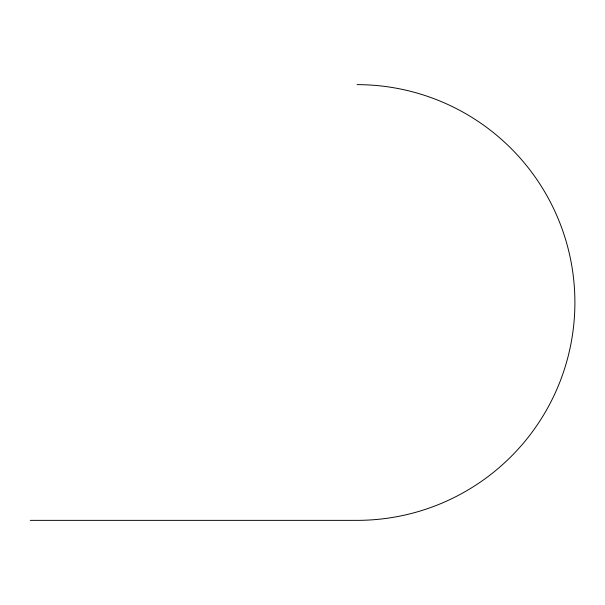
<?xml version="1.0" encoding="UTF-8"?>
<svg xmlns="http://www.w3.org/2000/svg" width="605" height="605" viewBox="0 0 605 605"><rect width="100%" height="100%" fill="white"/><g stroke="black" fill="none" stroke-linecap="round" stroke-linejoin="round"><path stroke-width="0.91" d="M30.25 520.361L357.041 520.361A217.86 217.86 0 0 0 574.894 302.5A217.86 217.86 0 0 0 357.041 84.639"/></g></svg>
